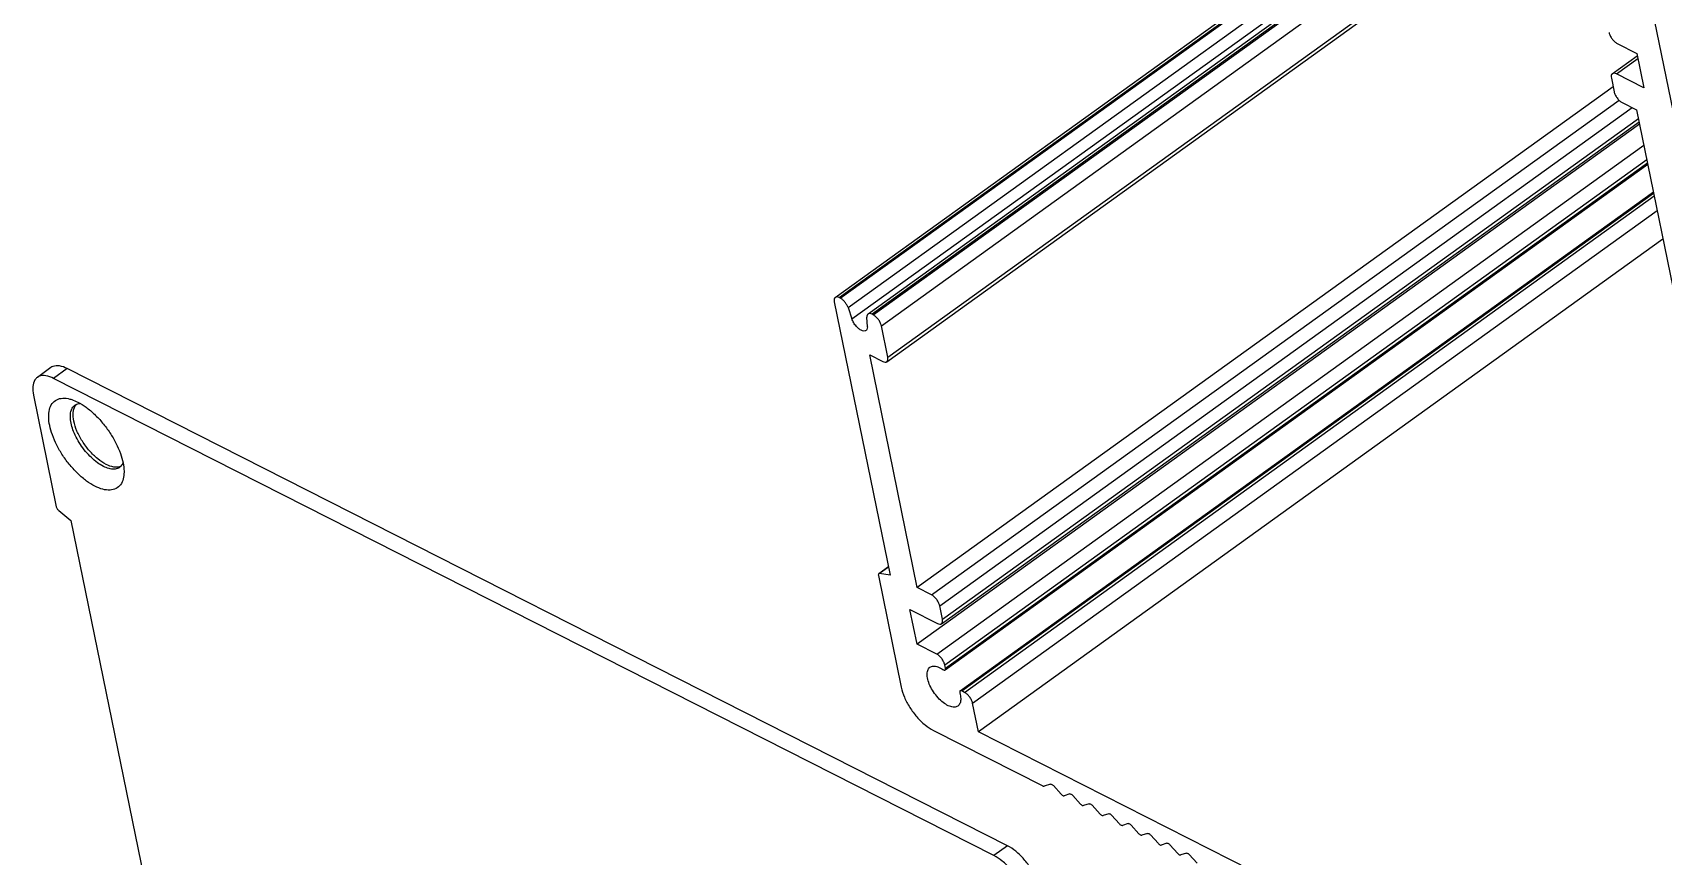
# Model space of a CAD drawing. Header units: millimetres. Extents: x 1367 to 2763, y -1119 to 322.
# Drawn here: x 1637.7 to 1723, y -14.1 to 29 of the extents above; entities that cross this region are included whole.
import ezdxf

# ---------------------------------------------------------------- set-up
doc = ezdxf.new("R2010")
doc.units = ezdxf.units.MM

msp = doc.modelspace()

# ---------------------------------------------------------------- linework, layer by layer
at = {"color": 7, "linetype": 'Continuous'}
for p, q in [((1679.659525523552, 15.14168103454881), (1709.793059996016, 36.83790422570883)), ((1679.871466102973, 15.12871034420897), (1709.927929650068, 36.76944226966879)), ((1679.929686751078, 15.09915662886948), (1709.986150298173, 36.7398885543293)), ((1680.331579653161, 14.60795471058913), (1710.621987875878, 36.41712740914903)), ((1680.533942207541, 14.01182322060936), (1711.226274277149, 36.11038213744945)), ((1711.514934339917, 35.96385375384926), (1681.381399869999, 14.26763056268925)), ((1711.649803993969, 35.89539179780922), (1681.593340449421, 14.25465987234941)), ((1681.651561094979, 14.22510615700918), (1711.708024642074, 35.865838082469)), ((1682.074099533616, 13.658540140029), (1712.417361397143, 35.50576759864879)), ((1682.36081904146, 11.7768003906894), (1714.118361223482, 34.64231335908926)), ((1682.410991943405, 12.00879702600901), (1713.95880673435, 34.72330572440939)), ((1723.590926817291, 24.32049587982897), (1722.399005998195, 30.15726486666915)), ((1720.543873922325, 28.42315968108886), (1721.570851802338, 27.9018495705489)), ((1720.290119591133, 26.83779290770946), (1721.596119293077, 27.77811608928886)), ((1720.502060170555, 26.82482221736888), (1721.625595891477, 27.63377085600899)), ((1721.570851802338, 27.9018495705489), (1721.939829202551, 26.09498806362922)), ((1720.239946689202, 26.60579627238911), (1720.384329148721, 25.89876350814922)), ((1721.939829202551, 26.09498806362922), (1720.502060170555, 26.82482221736888)), ((1720.331970023057, 26.15516319092887), (1683.950813369716, -0.03936422179066312)), ((1684.703930481708, -0.4216583009908845), (1720.64492910503, 25.45595418548936)), ((1685.12646892036, -0.9882243154306138), (1721.320416433249, 25.07151202828948)), ((1720.806867587358, 25.33219749370949), (1721.559984699365, 24.94990341450927)), ((1721.559984699365, 24.94990341450927), (1724.046571527033, 12.77322803968895)), ((1721.712147145859, 24.20477249430922), (1683.939946266742, -2.991310377831041)), ((1685.220678477934, -1.927253714990854), (1721.686879655121, 24.32850597556927)), ((1685.270851379864, -1.695257079670512), (1721.652008035751, 24.49927033304903)), ((1684.966924146742, -3.512620488370942), (1721.936599511268, 23.10564192650912)), ((1685.389462585379, -4.079186502810728), (1722.091629445065, 22.34646909128878)), ((1685.425031094383, -4.253363487450656), (1722.127197954054, 22.17229210918924)), ((1685.404961934611, -4.346162141070579), (1722.141146602815, 22.10398636822907)), ((1686.192564474222, -5.440104161970623), (1722.436862076916, 20.65588437746902)), ((1686.277340705485, -5.445292439630975), (1722.448652716274, 20.59814628364916)), ((1686.419597332315, -5.517504139250661), (1722.479743781856, 20.4458950920889)), ((1686.842135770967, -6.08407015369113), (1722.634773715639, 19.6867222568693)), ((1722.939581132443, 18.19409753320923), (1687.146943187756, -7.576694877351201)), ((1679.609352621606, 14.90968440176891), (1682.529086832939, 0.6119107342289567)), ((1679.929686751078, 15.09915662886948), (1679.871466102973, 15.12871034420897)), ((1680.331579653161, 14.60795471058913), (1680.533942207541, 14.01182322060936)), ((1681.344767626775, 13.60023549666903), (1681.322308022216, 14.10504542176926)), ((1681.651561094979, 14.22510615700918), (1681.593340449421, 14.25465987234941)), ((1682.410991943405, 12.00879702600901), (1682.074099533616, 13.658540140029)), ((1683.950813369716, -0.03936422179066312), (1681.464226542033, 12.13731115302897)), ((1681.464226542033, 12.13731115302897), (1682.148878462038, 11.78977108102924)), ((1638.659269538453, 11.46926253484918), (1637.948273348062, 10.95734342914938)), ((1639.507031858673, 11.41737977348902), (1638.796035668282, 10.90546066778921)), ((1688.665039696898, -13.53599742659094), (1639.507031858673, 11.41737977348902)), ((1687.954043506492, -14.04791653229074), (1638.796035668282, 10.90546066778921)), ((1637.747581740296, 10.02935689294895), (1638.939502559406, 4.192587906109509)), ((1642.305153872287, 6.304899366009124), (1642.24805213228, 6.282995287388871)), ((1639.064633767099, 3.995130579408965), (1639.699590818236, 3.475640340769303)), ((1639.699590818236, 3.475640340769303), (1645.699484195611, -25.90549895119113)), ((1682.440939615284, 1.043562695409491), (1681.939940414079, 0.6828419665088177)), ((1682.445052657604, 1.023421348849126), (1681.98397318097, 0.6914429272088682)), ((1681.919871251775, 0.5900433128888949), (1683.111792070871, -5.24672567395055)), ((1681.98397318097, 0.6914429272088682), (1681.939977678419, 0.6828642981888606)), ((1682.529086832939, 0.6119107342289567), (1681.98397318097, 0.6914429272088682)), ((1684.703930481708, -0.4216583009908845), (1683.950813369716, -0.03936422179066312)), ((1683.570968866516, -1.184448870910614), (1685.008737898512, -1.914283024650956)), ((1683.939946266742, -2.991310377831041), (1683.570968866516, -1.184448870910614)), ((1685.270851379864, -1.695257079670512), (1685.12646892036, -0.9882243154306138)), ((1684.966924146742, -3.512620488370942), (1683.939946266742, -2.991310377831041)), ((1685.425031094383, -4.253363487450656), (1685.389462585379, -4.079186502810728)), ((1686.419597332315, -5.517504139250661), (1686.277340705485, -5.445292439630975)), ((1687.146943187756, -7.576694877351201), (1686.842135770967, -6.08407015369113)), ((1684.801945822903, -7.512989736791098), (1690.511168404941, -10.41108082909091)), ((1731.101596436514, -29.88876752515068), (1687.146943187756, -7.576694877351201)), ((1690.916019736462, -10.31760322585114), (1690.582240457348, -10.42309202427106)), ((1691.479710046719, -10.84963542061053), (1691.069129572476, -10.39532418293112)), ((1691.931358533817, -10.83300515161096), (1691.6328198802, -10.9273563776905)), ((1692.495048841542, -11.36503734891073), (1692.084468367299, -10.91072610869094)), ((1692.946697331186, -11.34840707991117), (1692.648158677555, -11.44275830599071)), ((1693.510387638897, -11.88043927467055), (1693.099807164654, -11.42612803699114)), ((1693.962036128542, -11.86380900821064), (1693.663497472378, -11.95816023175121)), ((1694.525726436266, -12.39584120297076), (1694.115145962023, -11.94152996529061)), ((1694.977374925897, -12.37921093397114), (1694.678836269733, -12.47356216005068)), ((1695.541065233621, -12.91124313127096), (1695.130484759378, -12.45693189105111)), ((1688.665039696898, -13.53599742659094), (1687.954043506492, -14.04791653229074)), ((1695.992713723252, -12.89461286227066), (1695.694175067103, -12.98896408835088)), ((1696.556404030976, -13.42664505703073), (1696.145823556733, -12.97233381935058)), ((1697.008052520621, -13.41001478803116), (1696.709513864458, -13.5043660141107)), ((1697.571742828331, -13.94204698533093), (1697.161162354103, -13.48773574765079)), ((1698.023391317976, -13.92541671633063), (1697.724852661828, -14.01976794241091)), ((1698.587081625701, -14.45744891363114), (1698.176501151458, -14.00313767341061))]:
    msp.add_line(p, q, dxfattribs=at)
for points, start_tangent, end_tangent in [([(1720.121335483687, 28.98972569552927), (1720.178089482455, 28.82618172492994), (1720.278319223572, 28.66108092990942), (1720.406765636733, 28.51955840878884), (1720.543873922324, 28.4231596810888)], (0.2000798237240728, -0.9797795997766764), (0.8916943365634752, -0.4526380564431407)), ([(1720.290054137869, 26.83760489436918), (1720.283492853057, 26.8326489073288), (1720.235308715236, 26.74288533018955), (1720.239946689187, 26.60579627238906)], (-0.8209767830170179, -0.5709615764191389), (0.2000798193802, -0.9797796006637344)), ([(1720.502060170554, 26.82482221736893), (1720.377163508987, 26.86142131612962), (1720.290054137869, 26.83760489436918)], (-0.8916943370333983, 0.4526380555173954), (-0.8209767870639402, -0.5709615706001326)), ([(1720.384329148721, 25.89876350814995), (1720.441083147474, 25.73521954008959), (1720.541312888592, 25.5701187425293), (1720.669759301752, 25.42859622140952), (1720.806867587358, 25.33219749370949)], (0.2000798237240728, -0.9797795997766764), (0.8916943365634752, -0.4526380564431407)), ([(1679.659460072834, 15.14149302121007), (1679.652898788008, 15.13653703670934), (1679.604714647655, 15.04677345957009), (1679.609352621606, 14.90968440176891)], (-0.8209767830170179, -0.5709615764191389), (0.2000798193802, -0.9797796006637344)), ([(1679.871466102973, 15.12871034420971), (1679.746569441405, 15.16530944551016), (1679.659460072834, 15.14149302121007)], (-0.8916943370333983, 0.4526380555173954), (-0.8209767870639402, -0.5709615706001326)), ([(1680.33157965316, 14.60795471058907), (1680.264295749111, 14.75573179374931), (1680.166796622295, 14.8976449617893), (1680.050662455272, 15.01683887884917), (1679.929686751078, 15.09915662886954)], (-0.3214439939624071, 0.9469285922103611), (-0.8916943364989726, 0.4526380565702105)), ([(1681.272544657178, 13.40546171806943), (1681.232425733098, 13.38382415656963), (1681.097412767157, 13.38803021622891), (1680.935200579515, 13.47037167206884), (1680.770876229471, 13.61811393690925), (1680.629853438113, 13.80840780574931), (1680.533942207541, 14.01182322061015)], (-0.802666247031542, -0.5964284499219499), (-0.3214439941868609, 0.9469285921341679)), ([(1681.381652338379, 14.26755032916901), (1681.337819665051, 14.2107941866492), (1681.322308022216, 14.1050454217692)], (-0.8016156067989639, -0.5978397937042407), (0.04444724489124835, -0.9990117328748335)), ([(1681.59334044942, 14.25465987234941), (1681.481891754352, 14.29032439842911), (1681.393207067616, 14.2750997476486), (1681.381652338379, 14.26755032916901)], (-0.8916943344210877, 0.4526380606636315), (-0.801615603437152, -0.5978397982119379)), ([(1682.074099533616, 13.658540140029), (1682.017345534848, 13.82208411062913), (1681.91711579373, 13.98718490564886), (1681.78866938057, 14.1287074293092), (1681.651561094979, 14.22510615700924)], (-0.2000798237240728, 0.9797795997766764), (-0.8916943365634752, 0.4526380564431407)), ([(1681.344767626775, 13.60023549666903), (1681.319358927277, 13.45840398708913), (1681.272544657178, 13.40546171806943)], (0.04444724331870511, -0.9990117329447977), (-0.8026662434762889, -0.5964284547065668)), ([(1682.360884492176, 11.77698840402888), (1682.367445776988, 11.78194438852961), (1682.415629917355, 11.87170796820931), (1682.41099194339, 12.00879702600969)], (0.8209767830170179, 0.5709615764191389), (-0.2000798193802, 0.9797796006637344)), ([(1639.507031858673, 11.41737977348828), (1639.099597212531, 11.55527213676908), (1638.763452134262, 11.52586820522936), (1638.660599848204, 11.46788901206901)], (-0.8916943369279865, 0.4526380557250558), (-0.8066444067714872, -0.5910370555424385)), ([(1682.148878462037, 11.78977108102924), (1682.27377512359, 11.75317198226924), (1682.360884492176, 11.77698840402888)], (0.8916943370333983, -0.4526380555173954), (0.8209767870639402, 0.5709615706001326)), ([(1637.949603657813, 10.95596990636921), (1637.820504657698, 10.82012713512904), (1637.715452165233, 10.48085978216943), (1637.747581740295, 10.02935689294964)], (-0.8066444066237819, -0.5910370557440262), (0.2000798212722013, -0.9797796002773705)), ([(1638.796035668281, 10.90546066778927), (1638.388601022139, 11.04335303106916), (1638.052455946402, 11.01394909952887), (1637.949603657813, 10.95596990636921)], (-0.8916943369279865, 0.4526380557250558), (-0.8066444067714872, -0.5910370555424385)), ([(1638.594237052318, 8.437721099849568), (1638.5422813447, 8.88532440834922), (1638.58439018351, 9.276588616928962), (1638.725668308376, 9.587941540068755), (1638.961123547393, 9.789176809429136), (1639.274641106785, 9.868656619989338), (1639.64745797609, 9.825466086609481), (1639.74786608872, 9.796021548088902)], (-0.2000797409299169, 0.9797796166839854), (0.950940077390243, -0.3093751270109452)), ([(1639.710755538086, 8.569224324268248), (1639.673990968491, 8.889889367469209), (1639.703598239742, 9.169200492869095), (1639.805075153875, 9.391327485749002), (1639.911752598643, 9.496979491868956)], (-0.2000799301472925, 0.9797795780440898), (0.8091594833390985, 0.5875890830524364)), ([(1639.74786608872, 9.796021548088902), (1640.061492296612, 9.664560436868783), (1640.498200061752, 9.393829126668948), (1640.938273375162, 9.024263137329058), (1641.361353324005, 8.570400798928972), (1641.743162949023, 8.055327180868858), (1642.058290939538, 7.513343929049029), (1642.28894281503, 6.981290695469966), (1642.428287801776, 6.491496694108832)], (0.950940077377972, -0.3093751270486637), (0.2000798237908745, -0.9797795997630347)), ([(1639.852954776179, 8.671608145408868), (1639.820825201117, 9.123111034628778), (1639.925877693567, 9.46237838758907)], (-0.2000798212684905, 0.9797796002781284), (0.5488452527675105, 0.8359239729273036)), ([(1639.911752598643, 9.496979491868956), (1639.973275348333, 9.534813177949104), (1640.061318253276, 9.569272562929086)], (0.8091594801126611, 0.5875890874955118), (0.9613158637553127, 0.275448380086682)), ([(1639.925877693567, 9.46237838758907), (1639.994804667723, 9.54671928316941)], (0.548845249130613, 0.8359239753151929), (0.7089018495313939, 0.7053071442506229)), ([(1640.061318253276, 9.569272562929086), (1640.184539716261, 9.590556980609222)], (0.9613158649864759, 0.2754483757899174), (0.9974798717618973, 0.0709500206474176)), ([(1642.248378761032, 6.251275825809216), (1642.186797634516, 6.213442223549464), (1641.962873860866, 6.156959004028977), (1641.696692584759, 6.187905904289096), (1641.401176810533, 6.302824132669798), (1641.089552925266, 6.496010845609248), (1640.775546837518, 6.759637826609492), (1640.473574647454, 7.083430011128144), (1640.200899983254, 7.450982003988884), (1639.975721452159, 7.837929861028783), (1639.810702107315, 8.217920856188925), (1639.710755538086, 8.569224324268248)], (-0.8093894317722907, -0.587272294370617), (-0.2000798206729677, 0.9797796003997395)), ([(1642.248052132279, 6.282995287388871), (1641.950543174338, 6.26745171928917), (1641.543108530742, 6.405344082569059), (1641.104266860791, 6.697034873329471), (1640.67697504584, 7.1139713673698), (1640.303059387784, 7.615340915810179), (1640.019121352648, 8.152065971388993), (1639.852954776179, 8.671608145408868)], (-0.9549994989599949, -0.2966074122239005), (-0.2000798226374198, 0.9797795999985807)), ([(1642.480407413044, 6.002022623528887), (1642.438134670585, 5.652629174489107), (1642.296856545719, 5.341276253888168), (1642.061401306687, 5.140040981988932), (1641.747883747295, 5.060561171429413), (1641.37506687799, 5.10375170480927), (1640.961032557468, 5.264657354549286), (1640.524324792342, 5.535388664749121), (1640.084251478932, 5.904954654089011), (1639.661171530075, 6.358816992489096), (1639.279361905071, 6.873890610549211), (1638.964233914557, 7.41587386236904), (1638.73358203905, 7.947927095948103), (1638.594237052318, 8.437721099849568)], (-0.007275864050579328, -0.999973530550843), (-0.2000798238624635, 0.9797795997484158)), ([(1642.355099169893, 6.357000882329089), (1642.248378761032, 6.251275825809216)], (-0.5961060660381807, -0.8029056968489414), (-0.8093894352920793, -0.58727228951958)), ([(1642.433024917023, 6.504145838229874), (1642.355099169893, 6.357000882329089)], (-0.3453765615586352, -0.9384641872367504), (-0.5961060667338047, -0.8029056963324853)), ([(1642.428287801776, 6.491496694108832), (1642.480243509395, 6.043893383068848), (1642.480407413044, 6.002022623528887)], (0.2000797403203014, -0.9797796168084745), (-0.007275862244695216, -0.9999735305639827)), ([(1638.939502559405, 4.192587906109452), (1638.964390955145, 4.122672816069667), (1639.008652428725, 4.052828111970143), (1639.064633767098, 3.995130579408965)], (0.2000798202734449, -0.9797796004813256), (0.7739692948541086, -0.6332231286229475)), ([(1681.918659364433, 0.6479398366692521), (1681.919871251775, 0.5900433128896339)], (-0.245607135842287, -0.9693694521818546), (0.200079829234086, -0.9797795986514821)), ([(1681.939981480791, 0.6828591013492087), (1681.918659364433, 0.6479398366692521)], (-0.8070428747173393, -0.5904928436213034), (-0.2456071222669776, -0.9693694556214024)), ([(1685.126468920359, -0.988224315430557), (1685.069714921592, -0.8246803473708724), (1684.969485180474, -0.6595795498107009), (1684.841038764767, -0.518057028690805), (1684.703930481708, -0.4216583009908845)], (-0.2000798237240728, 0.9797795997766764), (-0.8916943365634752, 0.4526380564431407)), ([(1685.220743931196, -1.927065701650577), (1685.227305216023, -1.922109717151329), (1685.275489353829, -1.832346137470836), (1685.270851379864, -1.695257079671251)], (0.8209767830170179, 0.5709615764191389), (-0.2000798193802, 0.9797796006637344)), ([(1685.008737898511, -1.914283024650899), (1685.133634560064, -1.950882123411134), (1685.220743931196, -1.927065701650577)], (0.8916943370333983, -0.4526380555173954), (0.8209767870639402, 0.5709615706001326)), ([(1686.076367571724, -6.233477446950474), (1686.071230073757, -6.237110962671068), (1685.883716041884, -6.292741481330836), (1685.644281074979, -6.24468153173018), (1685.376047651581, -6.097572415230957), (1685.104919283498, -5.865620603290949), (1684.857079055284, -5.571225822510996), (1684.65646115323, -5.242817960151001), (1684.522439561995, -4.912111634010785), (1684.467957123335, -4.611043569650633), (1684.498275592042, -4.368688484130757), (1684.610467460624, -4.20845133445107), (1684.615621427954, -4.204672906650899)], (-0.8094608129103983, -0.5871739029984534), (0.8136257957570815, 0.5813889098345927)), ([(1684.615621427954, -4.204672906650899), (1684.793698557194, -4.145807035051007), (1685.03027422577, -4.186805926890997), (1685.296096528771, -4.326636813090204)], (0.8136257963868692, 0.5813889089532353), (0.8267169199175608, -0.5626181069980076)), ([(1685.389462585379, -4.079186502811467), (1685.332708586611, -3.915642532210654), (1685.232478845493, -3.750541737190815), (1685.104032432333, -3.609019216071033), (1684.966924146741, -3.512620488370999)], (-0.2000798237240728, 0.9797795997766764), (-0.8916943365634752, 0.4526380564431407)), ([(1685.404801266915, -4.346125968930778), (1685.425770501075, -4.313216809451205), (1685.425031094382, -4.253363487450656)], (0.7948716232653126, 0.6067776384537972), (-0.200079828185123, 0.9797795988656898)), ([(1685.296096528771, -4.326636813090204), (1685.354649111694, -4.353634991250715), (1685.400749179512, -4.348864081310808), (1685.404801266915, -4.346125968930778)], (0.8267169240894024, -0.5626181008678599), (0.7948716184196785, 0.6067776448015213)), ([(1683.111792070871, -5.24672567395055), (1683.277958647355, -5.766267850510872), (1683.561896682476, -6.302992906091163), (1683.935812340532, -6.80436245199121), (1684.363104155483, -7.221298946030743), (1684.801945822902, -7.512989736791155)], (0.2000798229600078, -0.9797795999327054), (0.8916943365133144, -0.4526380565419574)), ([(1686.176549103656, -5.549529366031607), (1686.224823947421, -5.845761547251755), (1686.188714652096, -6.083162065590955), (1686.076367571724, -6.233477446950474)], (0.2713090430562271, -0.9624922873228204), (-0.8094608132637625, -0.5871739025113158)), ([(1686.169292013779, -5.487648344250943), (1686.176549103656, -5.549529366031607)], (-0.1002056596680181, -0.9949667460626499), (0.271309046857706, -0.9624922862512526)), ([(1686.192627214746, -5.44039891881107), (1686.186234367494, -5.445585459110021), (1686.169292013779, -5.487648344250943)], (-0.8301001888866434, -0.557614272064802), (-0.1002056288743063, -0.9949667491639633)), ([(1686.27734070547, -5.445292439630975), (1686.2244504201, -5.430604478151167), (1686.192627214746, -5.44039891881107)], (-0.8916943393412735, 0.4526380509708945), (-0.8301001811851646, -0.5576142835297149)), ([(1686.842135770952, -6.084070153691869), (1686.785381772198, -5.920526183091056), (1686.685152031081, -5.755425388071217), (1686.556705617906, -5.613902864410989), (1686.419597332314, -5.5175041392514)], (-0.2000798237240728, 0.9797795997766764), (-0.8916943365634752, 0.4526380564431407)), ([(1690.51116840494, -10.41108082909011), (1690.537446005422, -10.4216748719108), (1690.561448571075, -10.42573131287077), (1690.582240457348, -10.4230920242718)], (0.8916943348512579, -0.4526380598161986), (0.9535130591921415, 0.3013516981038)), ([(1690.916019736461, -10.31760322585114), (1690.960814190933, -10.31902037821067), (1691.014620092981, -10.34633309981098), (1691.069129572475, -10.39532418293118)], (0.9535130654535763, 0.3013516782918652), (0.6704974341303914, -0.7419118484190433)), ([(1691.479710046718, -10.84963542061053), (1691.53421952368, -10.89862650373072), (1691.588025428245, -10.92593922533172), (1691.6328198802, -10.92735637769044)], (0.6704974341303914, -0.7419118484190433), (0.9535130654535763, 0.3013516782918652)), ([(1691.931358533816, -10.83300515161102), (1691.976152985756, -10.83442230397111), (1692.029958890336, -10.86173502557074), (1692.084468367298, -10.91072610869094)], (0.9535130654535763, 0.3013516782918652), (0.6704974341303914, -0.7419118484190433)), ([(1692.495048841527, -11.36503734891073), (1692.549558321035, -11.41402843203093), (1692.603364225615, -11.44134115363124), (1692.648158677555, -11.44275830598997)], (0.6704974341303914, -0.7419118484190433), (0.9535130654535763, 0.3013516782918652)), ([(1692.946697331186, -11.34840707991123), (1692.991491783112, -11.34982423227063), (1693.045297687705, -11.37713695387095), (1693.099807164653, -11.42612803699114)], (0.9535130654535763, 0.3013516782918652), (0.6704974341303914, -0.7419118484190433)), ([(1693.510387638896, -11.88043927467049), (1693.56489711839, -11.92943035779069), (1693.618703020438, -11.95674308193077), (1693.663497472363, -11.95816023175121)], (0.6704974341303914, -0.7419118484190433), (0.9535130654535763, 0.3013516782918652)), ([(1693.962036128541, -11.86380900820984), (1694.006830580467, -11.8652261580304), (1694.060636485061, -11.89253888217183), (1694.115145962008, -11.94152996529067)], (0.9535130654535763, 0.3013516782918652), (0.6704974341303914, -0.7419118484190433)), ([(1694.525726436251, -12.39584120297002), (1694.580235913214, -12.4448322860909), (1694.634041817793, -12.47214500769121), (1694.678836269733, -12.47356216005062)], (0.6704974341303914, -0.7419118484190433), (0.9535130654535763, 0.3013516782918652)), ([(1694.977374925896, -12.37921093397119), (1695.022169377836, -12.3806280863306), (1695.075975282416, -12.40794080793091), (1695.130484759378, -12.45693189105111)], (0.9535130654535763, 0.3013516782918652), (0.6704974341303914, -0.7419118484190433)), ([(1690.355193448915, -15.80226148943086), (1690.189026872431, -15.28271931287111), (1689.905088839856, -14.74599425729082), (1689.531173179253, -14.24462471139088), (1689.103881366834, -13.82768821735056), (1688.665039696898, -13.53599742659094)], (-0.2000798229600078, 0.9797795999327054), (-0.8916943365133144, 0.4526380565419574)), ([(1695.541065233621, -12.91124313127091), (1695.595574710569, -12.96023421439111), (1695.649380615148, -12.98754693599142), (1695.694175067088, -12.98896408835083)], (0.6704974341303914, -0.7419118484190433), (0.9535130654535763, 0.3013516782918652)), ([(1695.992713723251, -12.89461286227072), (1696.037508175191, -12.89603001463081), (1696.091314079771, -12.92334273623112), (1696.145823556733, -12.97233381935064)], (0.9535130654535763, 0.3013516782918652), (0.6704974341303914, -0.7419118484190433)), ([(1696.556404030976, -13.42664505703067), (1696.610913507938, -13.47563614015087), (1696.664719412518, -13.50294886429094), (1696.709513864458, -13.5043660141107)], (0.6704974341303914, -0.7419118484190433), (0.9535130654535763, 0.3013516782918652)), ([(1697.008052520621, -13.41001478803116), (1697.052846972546, -13.41143194039057), (1697.10665287714, -13.43874466453065), (1697.161162354103, -13.48773574765085)], (0.9535130654535763, 0.3013516782918652), (0.6704974341303914, -0.7419118484190433)), ([(1689.644197258523, -16.31418059513055), (1689.478030684571, -15.79463841857171), (1689.194092649449, -15.25791336299062), (1688.820176991394, -14.75654381708989), (1688.392885176443, -14.33960732305104), (1687.954043506491, -14.04791653229074)], (-0.2000798229600078, 0.9797795999327054), (-0.8916943365133144, 0.4526380565419574)), ([(1697.571742828331, -13.94204698533088), (1697.626252305293, -13.99103806845108), (1697.680058209873, -14.0183507900507), (1697.724852661813, -14.01976794241091)], (0.6704974341303914, -0.7419118484190433), (0.9535130654535763, 0.3013516782918652)), ([(1698.023391317976, -13.92541671633069), (1698.068185769916, -13.9268338686901), (1698.121991671949, -13.95414659029109), (1698.176501151458, -14.00313767341061)], (0.9535130654535763, 0.3013516782918652), (0.6704974341303914, -0.7419118484190433))]:
    msp.add_spline(points, degree=3, dxfattribs=dict(at, start_tangent=start_tangent, end_tangent=end_tangent))

doc.saveas('drawing.dxf')
